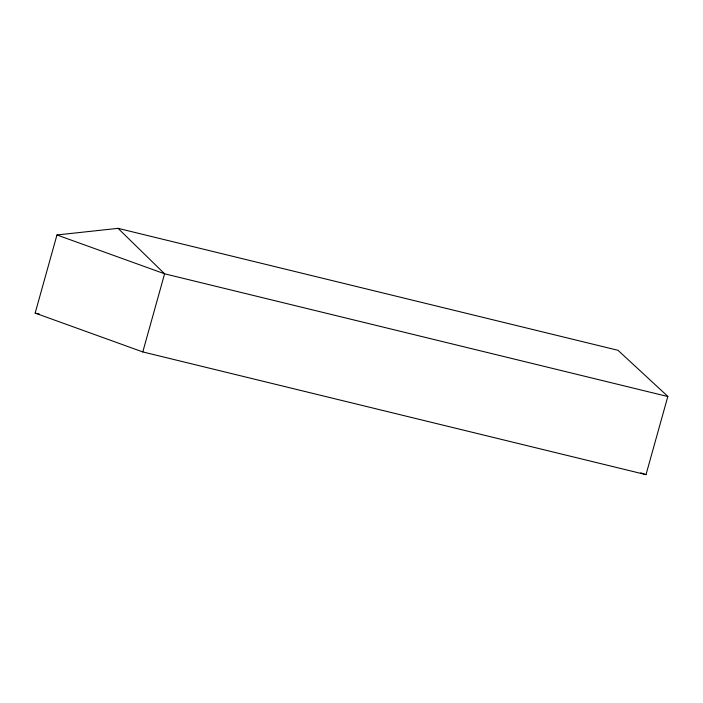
<?xml version="1.0" encoding="UTF-8"?>
<svg xmlns="http://www.w3.org/2000/svg" width="703" height="703" viewBox="0 0 703 703"><rect width="100%" height="100%" fill="white"/><g stroke="black" fill="none" stroke-linecap="round" stroke-linejoin="round"><path stroke-width="1.05" d="M35.15 313.09L56.961 234.969L118.051 228.343L617.999 350.305L667.85 396.413L646.004 474.657L142.788 351.931L35.15 313.09L39.412 314.136M142.788 351.931L164.599 273.801L118.051 228.343M667.815 396.527L164.599 273.801L56.961 234.969M640.846 472.829L646.004 474.657"/></g></svg>
